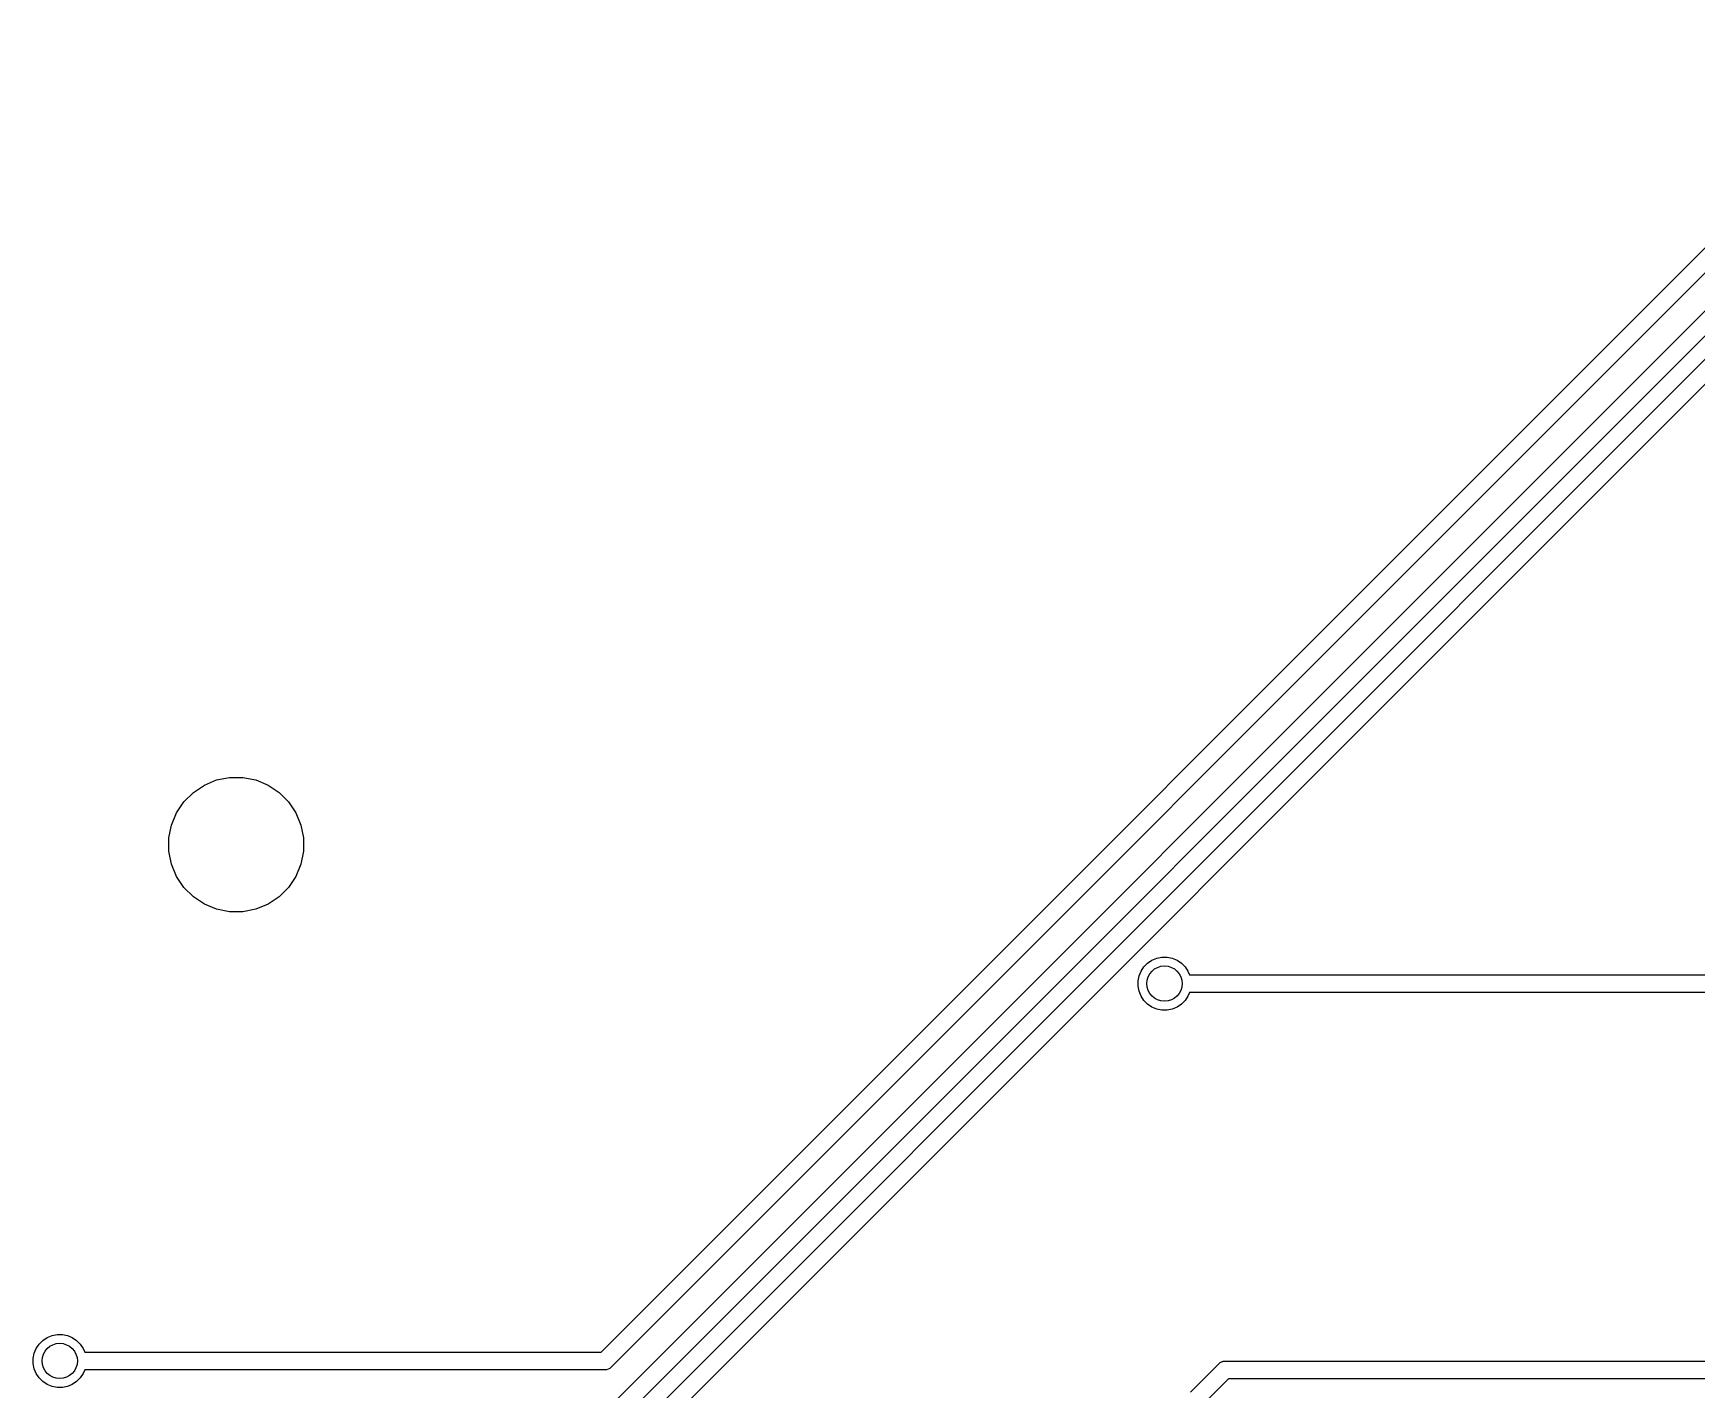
# Model space of a CAD drawing. Extents: x 71 to 174, y -171 to -82.
# Drawn here: x 86.72 to 105.57, y -119.17 to -103.81 of the extents above; entities that cross this region are included whole.
import ezdxf

# ---------------------------------------------------------------- set-up
doc = ezdxf.new("R2010")
doc.units = 0
doc.header["$MEASUREMENT"] = 0
doc.layers.add('BLACK', color=7, linetype='CONTINUOUS')

msp = doc.modelspace()

# ---------------------------------------------------------------- linework, layer by layer
at = {"layer": 'BLACK', "linetype": 'CONTINUOUS'}
for p, q in [((93.1546, -118.747), (108.096, -103.805)), ((108.212, -103.973), (93.2702, -118.915)), ((86.9507, -125.664), (108.46, -104.155)), ((108.575, -104.323), (87.0101, -125.888)), ((87.1929, -125.971), (108.658, -104.505)), ((108.774, -104.673), (87.3601, -126.086)), ((88.5323, -112.405), (88.6571, -112.322)), ((88.6571, -112.322), (88.7958, -112.265)), ((88.7958, -112.265), (88.943, -112.235)), ((88.943, -112.235), (89.0931, -112.235)), ((89.0931, -112.235), (89.2404, -112.265)), ((89.2404, -112.265), (89.379, -112.322)), ((89.379, -112.322), (89.5038, -112.405)), ((88.3428, -112.636), (88.4262, -112.512)), ((88.4262, -112.512), (88.5323, -112.405)), ((89.5038, -112.405), (89.61, -112.512)), ((89.61, -112.512), (89.6934, -112.636)), ((88.2854, -112.775), (88.3428, -112.636)), ((89.6934, -112.636), (89.7508, -112.775)), ((88.2561, -112.922), (88.2854, -112.775)), ((88.2561, -113.072), (88.2561, -112.922)), ((89.7508, -112.775), (89.7801, -112.922)), ((89.7801, -112.922), (89.7801, -113.072)), ((88.2854, -113.22), (88.2561, -113.072)), ((89.7801, -113.072), (89.7508, -113.22)), ((88.3428, -113.358), (88.2854, -113.22)), ((89.7508, -113.22), (89.6934, -113.358)), ((88.4262, -113.483), (88.3428, -113.358)), ((88.5323, -113.589), (88.4262, -113.483)), ((89.61, -113.483), (89.5038, -113.589)), ((89.6934, -113.358), (89.61, -113.483)), ((88.6571, -113.673), (88.5323, -113.589)), ((88.7958, -113.73), (88.6571, -113.673)), ((89.379, -113.673), (89.2404, -113.73)), ((89.5038, -113.589), (89.379, -113.673)), ((88.943, -113.759), (88.7958, -113.73)), ((89.0931, -113.759), (88.943, -113.759)), ((89.2404, -113.73), (89.0931, -113.759)), ((99.2502, -114.484), (99.2728, -114.43)), ((99.2728, -114.43), (99.3057, -114.38)), ((99.3057, -114.38), (99.3474, -114.339)), ((99.3474, -114.339), (99.3966, -114.306)), ((99.3966, -114.306), (99.4512, -114.283)), ((99.4512, -114.283), (99.5091, -114.272)), ((99.5091, -114.272), (99.5682, -114.272)), ((99.5682, -114.272), (99.6262, -114.283)), ((99.6262, -114.283), (99.6808, -114.306)), ((99.6808, -114.306), (99.7299, -114.339)), ((99.7299, -114.339), (99.7717, -114.38)), ((99.7717, -114.38), (99.8045, -114.43)), ((99.8045, -114.43), (99.822, -114.472)), ((99.2387, -114.542), (99.2502, -114.484)), ((99.2387, -114.601), (99.2387, -114.542)), ((99.2502, -114.659), (99.2387, -114.601)), ((99.822, -114.472), (106.798, -114.472)), ((99.2728, -114.714), (99.2502, -114.659)), ((99.3057, -114.763), (99.2728, -114.714)), ((99.3474, -114.805), (99.3057, -114.763)), ((99.3966, -114.838), (99.3474, -114.805)), ((99.7299, -114.805), (99.6808, -114.838)), ((99.7717, -114.763), (99.7299, -114.805)), ((99.8045, -114.714), (99.7717, -114.763)), ((99.822, -114.672), (99.8045, -114.714)), ((106.762, -114.672), (99.822, -114.672)), ((99.4512, -114.86), (99.3966, -114.838)), ((99.5091, -114.872), (99.4512, -114.86)), ((99.5682, -114.872), (99.5091, -114.872)), ((99.6262, -114.86), (99.5682, -114.872)), ((99.6808, -114.838), (99.6262, -114.86)), ((86.8269, -118.614), (86.876, -118.581)), ((86.876, -118.581), (86.9306, -118.559)), ((86.9306, -118.559), (86.9885, -118.547)), ((86.9885, -118.547), (87.0476, -118.547)), ((87.0476, -118.547), (87.1056, -118.559)), ((87.1056, -118.559), (87.1602, -118.581)), ((87.1602, -118.581), (87.2093, -118.614)), ((86.7181, -118.818), (86.7296, -118.76)), ((86.7296, -118.76), (86.7522, -118.705)), ((86.7522, -118.705), (86.7851, -118.656)), ((86.7851, -118.656), (86.8269, -118.614)), ((87.2093, -118.614), (87.2511, -118.656)), ((87.2511, -118.656), (87.2839, -118.705)), ((87.2839, -118.705), (87.3014, -118.747)), ((87.3014, -118.747), (93.1546, -118.747)), ((86.7181, -118.877), (86.7181, -118.818)), ((86.7296, -118.935), (86.7181, -118.877)), ((86.7522, -118.989), (86.7296, -118.935)), ((87.3014, -118.947), (87.2839, -118.989)), ((93.1911, -118.947), (87.3014, -118.947)), ((93.196, -118.948), (93.1911, -118.947)), ((93.2009, -118.947), (93.196, -118.948)), ((93.2156, -118.946), (93.2009, -118.947)), ((93.2009, -118.947), (93.2009, -118.947)), ((93.2344, -118.94), (93.2156, -118.946)), ((93.2518, -118.931), (93.2344, -118.94)), ((93.267, -118.918), (93.2518, -118.931)), ((93.2702, -118.915), (93.267, -118.918)), ((99.8331, -119.199), (100.15, -118.882)), ((100.15, -118.882), (100.153, -118.878)), ((100.153, -118.878), (100.169, -118.866)), ((100.169, -118.866), (100.186, -118.856)), ((100.186, -118.856), (100.189, -118.856)), ((100.189, -118.856), (100.205, -118.851)), ((100.205, -118.851), (100.224, -118.849)), ((100.224, -118.849), (100.229, -118.849)), ((100.229, -118.849), (106.832, -118.849)), ((86.7851, -119.039), (86.7522, -118.989)), ((86.8269, -119.08), (86.7851, -119.039)), ((86.876, -119.113), (86.8269, -119.08)), ((86.9306, -119.136), (86.876, -119.113)), ((86.9885, -119.147), (86.9306, -119.136)), ((87.0476, -119.147), (86.9885, -119.147)), ((87.1056, -119.136), (87.0476, -119.147)), ((87.1602, -119.113), (87.1056, -119.136)), ((87.2093, -119.08), (87.1602, -119.113)), ((87.2511, -119.039), (87.2093, -119.08)), ((87.2839, -118.989), (87.2511, -119.039)), ((100.266, -119.049), (99.9745, -119.341)), ((106.796, -119.049), (100.266, -119.049))]:
    msp.add_line(p, q, dxfattribs=at)
at = {"layer": 'BLACK'}
for centre in [(99.5387, -114.572), (87.0181, -118.847)]:
    msp.add_circle(centre, 0.2, dxfattribs=at)

doc.saveas('drawing.dxf')
